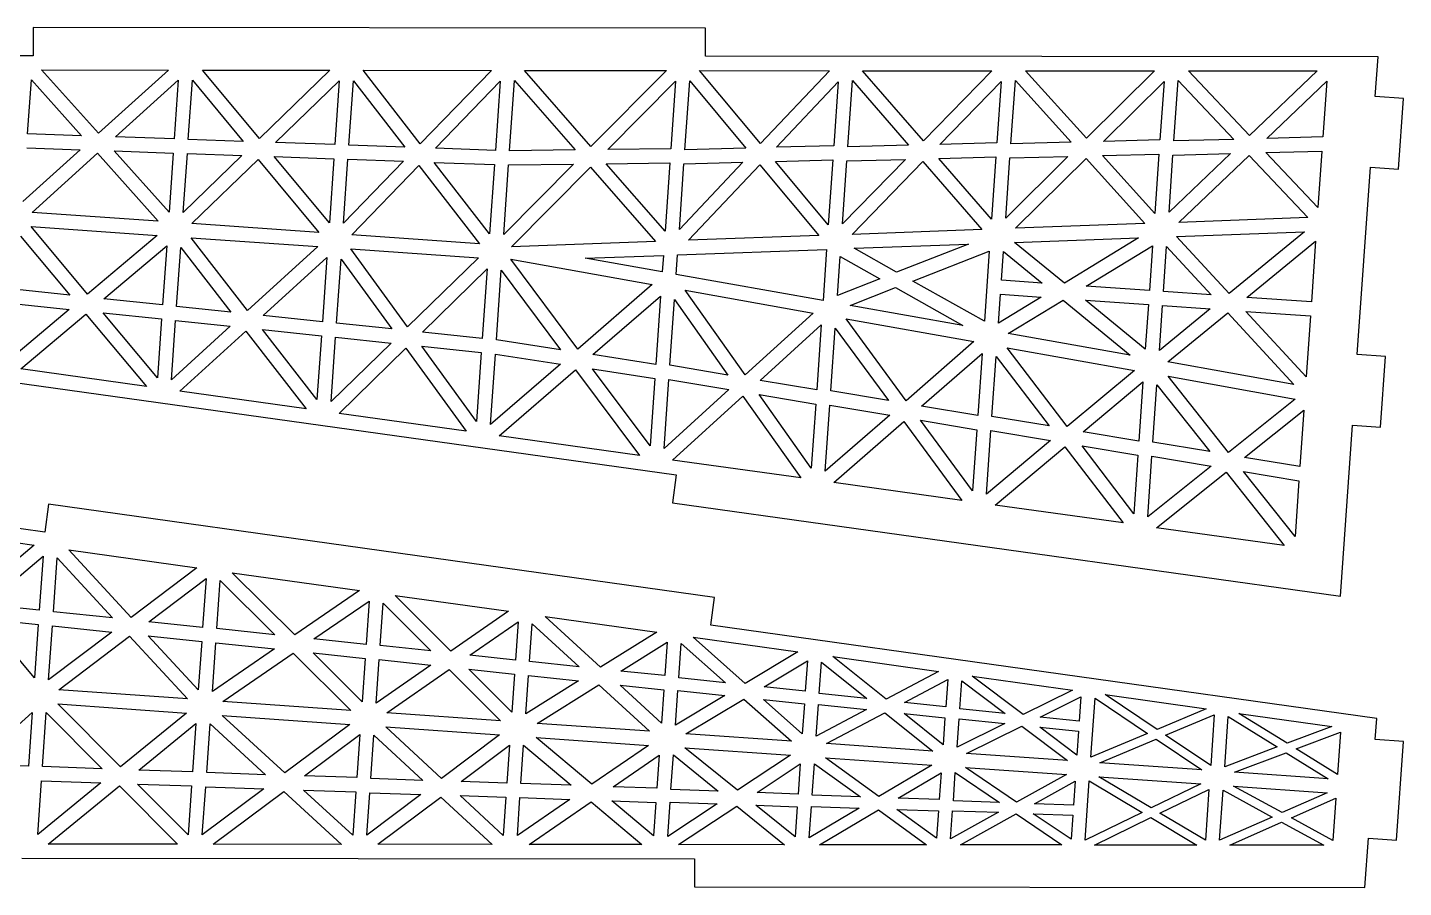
# Model space of a CAD drawing. Header units: millimetres. Extents: x -2 to 1368, y -62 to 278.
# Drawn here: x 192.3 to 387.2, y -62.5 to 59.3 of the extents above; entities that cross this region are included whole.
import ezdxf

# ---------------------------------------------------------------- set-up
doc = ezdxf.new("R2010")
doc.units = ezdxf.units.MM
doc.layers.add('CYAN', color=4, linetype='CONTINUOUS', true_color=0x00ffff)

msp = doc.modelspace()

# ---------------------------------------------------------------- linework, layer by layer
at = {"layer": 'CYAN'}
for p, q in [((288.36, 59.17), (193.13, 59.26)), ((193.13, 59.26), (193.13, 55.25)), ((288.36, 55.18), (288.36, 59.17)), ((193.13, 55.25), (97.9, 55.34)), ((383.58, 55.09), (288.36, 55.18)), ((383.19, 49.48), (383.58, 55.09)), ((202.39, 44.28), (194.34, 53.26)), ((194.34, 53.26), (212.31, 53.23)), ((212.31, 53.23), (202.39, 44.28)), ((225.17, 43.54), (217.1, 53.22)), ((217.1, 53.22), (235.16, 53.21)), ((235.16, 53.21), (225.17, 43.54)), ((239.85, 53.21), (258.02, 53.19)), ((247.94, 42.77), (239.85, 53.21)), ((258.02, 53.19), (247.94, 42.77)), ((272.13, 42.43), (262.73, 53.19)), ((262.73, 53.19), (282.8, 53.19)), ((282.8, 53.19), (272.13, 42.43)), ((296.14, 42.83), (287.51, 53.19)), ((287.51, 53.19), (305.88, 53.15)), ((305.88, 53.15), (296.14, 42.83)), ((319.22, 43.22), (310.59, 53.15)), ((310.59, 53.15), (328.91, 53.15)), ((328.91, 53.15), (319.22, 43.22)), ((342.3, 43.59), (333.67, 53.14)), ((333.67, 53.14), (351.94, 53.12)), ((351.94, 53.12), (342.3, 43.59)), ((365.39, 43.98), (356.75, 53.13)), ((356.75, 53.13), (374.97, 53.11)), ((374.97, 53.11), (365.39, 43.98)), ((192.36, 44.23), (192.89, 51.86)), ((192.89, 51.86), (199.98, 43.94)), ((204.81, 43.78), (213.69, 51.81)), ((213.69, 51.81), (213.11, 43.48)), ((215.11, 43.41), (215.69, 51.79)), ((215.69, 51.79), (222.88, 43.14)), ((227.46, 42.97), (236.49, 51.72)), ((236.49, 51.72), (235.86, 42.69)), ((237.85, 42.6), (238.49, 51.73)), ((238.49, 51.73), (245.76, 42.32)), ((250.13, 42.17), (259.29, 51.65)), ((259.29, 51.65), (258.61, 41.87)), ((260.61, 41.81), (261.3, 51.78)), ((261.3, 51.78), (269.91, 41.94)), ((274.53, 41.99), (284.1, 51.65)), ((284.1, 51.65), (283.43, 42.09)), ((285.43, 41.95), (286.11, 51.73)), ((286.11, 51.73), (294.06, 42.18)), ((298.38, 42.3), (307.15, 51.59)), ((307.15, 51.59), (306.52, 42.51)), ((308.51, 42.37), (309.17, 51.75)), ((309.17, 51.75), (317.1, 42.6)), ((321.52, 42.71), (330.21, 51.6)), ((330.21, 51.6), (329.6, 42.93)), ((331.6, 42.79), (332.22, 51.76)), ((332.22, 51.76), (340.13, 43.02)), ((344.68, 43.12), (353.27, 51.62)), ((353.27, 51.62), (352.69, 43.34)), ((354.68, 43.2), (355.28, 51.75)), ((355.28, 51.75), (363.17, 43.41)), ((367.84, 43.53), (376.32, 51.64)), ((376.32, 51.64), (375.77, 43.76)), ((387.18, 49.2), (383.19, 49.48)), ((386.48, 39.22), (387.18, 49.2)), ((199.98, 43.94), (192.36, 44.23)), ((213.11, 43.48), (204.81, 43.78)), ((222.88, 43.14), (215.11, 43.41)), ((235.86, 42.69), (227.46, 42.97)), ((329.6, 42.93), (321.52, 42.71)), ((340.13, 43.02), (331.6, 42.79)), ((352.69, 43.34), (344.68, 43.12)), ((363.17, 43.41), (354.68, 43.2)), ((375.77, 43.76), (367.84, 43.53)), ((199.79, 41.95), (191.69, 34.62)), ((192.22, 42.21), (199.79, 41.95)), ((192.98, 33.08), (202.24, 41.45)), ((202.24, 41.45), (210.86, 31.83)), ((212.38, 33.13), (204.62, 41.79)), ((204.62, 41.79), (212.97, 41.48)), ((212.97, 41.48), (212.38, 33.13)), ((214.39, 33.09), (214.97, 41.42)), ((222.69, 41.15), (214.39, 33.09)), ((214.97, 41.42), (222.69, 41.15)), ((235.08, 31.59), (227.27, 40.98)), ((227.27, 40.98), (235.72, 40.69)), ((245.76, 42.32), (237.85, 42.6)), ((258.61, 41.87), (250.13, 42.17)), ((269.91, 41.94), (260.61, 41.81)), ((283.43, 42.09), (274.53, 41.99)), ((294.06, 42.18), (285.43, 41.95)), ((306.52, 42.51), (298.38, 42.3)), ((317.1, 42.6), (308.51, 42.37)), ((321.4, 40.72), (329.46, 40.93)), ((329.46, 40.93), (328.85, 32.13)), ((339.67, 40.99), (330.86, 32.28)), ((331.46, 40.79), (339.67, 40.99)), ((344.54, 41.13), (352.55, 41.34)), ((351.96, 32.94), (344.54, 41.13)), ((352.55, 41.34), (351.96, 32.94)), ((362.7, 41.41), (353.98, 33.1)), ((353.98, 33.1), (354.54, 41.2)), ((354.54, 41.2), (362.7, 41.41)), ((355.38, 31.67), (365.31, 41.15)), ((365.31, 41.15), (373.65, 32.35)), ((367.7, 41.54), (375.63, 41.74)), ((375.07, 33.76), (367.7, 41.54)), ((375.63, 41.74), (375.07, 33.76)), ((215.63, 31.5), (225.01, 40.59)), ((225.01, 40.59), (233.61, 30.24)), ((235.72, 40.69), (235.08, 31.59)), ((237.08, 31.55), (237.72, 40.6)), ((245.57, 40.33), (237.08, 31.55)), ((237.72, 40.6), (245.57, 40.33)), ((238.27, 29.91), (247.75, 39.73)), ((247.75, 39.73), (256.33, 28.65)), ((249.94, 40.17), (258.47, 39.88)), ((257.78, 30.05), (249.94, 40.17)), ((258.47, 39.88), (257.78, 30.05)), ((269.67, 39.92), (259.77, 29.94)), ((259.77, 29.94), (260.47, 39.81)), ((260.47, 39.81), (269.67, 39.92)), ((260.88, 28.21), (272.05, 39.48)), ((272.05, 39.48), (281.24, 28.96)), ((274.26, 39.98), (283.29, 40.1)), ((282.62, 30.42), (274.26, 39.98)), ((283.29, 40.1), (282.62, 30.42)), ((293.62, 40.18), (284.64, 30.66)), ((284.64, 30.66), (285.29, 39.96)), ((285.29, 39.96), (293.62, 40.18)), ((285.96, 29.13), (296.03, 39.81)), ((296.03, 39.81), (304.38, 29.8)), ((298.24, 40.31), (306.38, 40.51)), ((305.73, 31.31), (298.24, 40.31)), ((306.38, 40.51), (305.73, 31.31)), ((316.66, 40.57), (307.75, 31.47)), ((307.75, 31.47), (308.37, 40.37)), ((308.37, 40.37), (316.66, 40.57)), ((309.1, 29.97), (319.14, 40.27)), ((319.14, 40.27), (327.46, 30.64)), ((328.85, 32.13), (321.4, 40.72)), ((330.86, 32.28), (331.46, 40.79)), ((332.24, 30.84), (342.23, 40.71)), ((342.23, 40.71), (350.56, 31.51)), ((380.63, 12.94), (382.49, 39.5)), ((382.49, 39.5), (386.48, 39.22)), ((210.86, 31.83), (192.98, 33.08)), ((233.61, 30.24), (215.63, 31.5)), ((350.56, 31.51), (332.24, 30.84)), ((373.65, 32.35), (355.38, 31.67)), ((191.34, 29.74), (198.35, 21.35)), ((200.84, 21.5), (192.84, 31.08)), ((192.84, 31.08), (210.72, 29.83)), ((210.72, 29.83), (200.84, 21.5)), ((223.51, 19.19), (215.49, 29.5)), ((215.49, 29.5), (233.47, 28.25)), ((256.33, 28.65), (238.27, 29.91)), ((304.38, 29.8), (285.96, 29.13)), ((327.46, 30.64), (309.1, 29.97)), ((332.12, 28.81), (349.66, 29.47)), ((349.66, 29.47), (339.17, 23.08)), ((355.04, 29.67), (373.18, 30.33)), ((362.49, 21.6), (355.04, 29.67)), ((373.18, 30.33), (362.49, 21.6)), ((203.15, 20.84), (212.05, 28.34)), ((212.05, 28.34), (211.46, 19.99)), ((213.45, 19.77), (214.04, 28.1)), ((214.04, 28.1), (221.14, 18.96)), ((233.47, 28.25), (223.51, 19.19)), ((246.16, 16.88), (238.13, 27.92)), ((238.13, 27.92), (256.19, 26.66)), ((281.24, 28.96), (260.88, 28.21)), ((284.39, 27.09), (305.49, 27.85)), ((305.49, 27.85), (304.99, 20.61)), ((309.41, 28), (325.57, 28.6)), ((315.41, 24.62), (309.41, 28)), ((325.57, 28.6), (315.41, 24.62)), ((317.68, 23.36), (328.53, 27.59)), ((328.53, 27.59), (327.83, 17.66)), ((330.25, 23.48), (330.53, 27.55)), ((330.53, 27.55), (336.01, 23.08)), ((339.17, 23.08), (332.12, 28.81)), ((342.27, 22.64), (351.64, 28.33)), ((351.64, 28.33), (351.2, 22.02)), ((353.19, 21.88), (353.63, 28.24)), ((353.63, 28.24), (359.95, 21.41)), ((364.99, 21.05), (374.74, 29.02)), ((374.74, 29.02), (374.14, 20.41)), ((225.69, 18.49), (234.74, 26.7)), ((234.74, 26.7), (234.1, 17.6)), ((236.09, 17.41), (236.73, 26.46)), ((236.73, 26.46), (243.91, 16.59)), ((256.19, 26.66), (246.16, 16.88)), ((270.25, 13.74), (260.76, 26.46)), ((260.76, 26.46), (280.81, 22.88)), ((271.32, 26.6), (282.38, 27)), ((282.21, 24.66), (271.32, 26.6)), ((282.38, 27), (282.21, 24.66)), ((284.19, 24.3), (284.39, 27.09)), ((307.04, 21.34), (307.43, 26.83)), ((307.43, 26.83), (313.02, 23.68)), ((248.26, 16.13), (257.43, 25.07)), ((257.43, 25.07), (256.74, 15.24)), ((258.73, 15.03), (259.42, 24.9)), ((259.42, 24.9), (267.83, 13.64)), ((304.99, 20.61), (284.19, 24.3)), ((313.02, 23.68), (307.04, 21.34)), ((336.01, 23.08), (330.25, 23.48)), ((198.35, 21.35), (190.81, 22.15)), ((280.81, 22.88), (270.25, 13.74)), ((285.46, 22.05), (303.61, 18.83)), ((293.95, 10.08), (285.46, 22.05)), ((308.85, 19.92), (315.26, 22.43)), ((315.26, 22.43), (324.76, 17.07)), ((327.83, 17.66), (317.68, 23.36)), ((329.82, 17.42), (330.11, 21.49)), ((330.11, 21.49), (335.87, 21.08)), ((351.2, 22.02), (342.27, 22.64)), ((359.95, 21.41), (353.19, 21.88)), ((190.67, 20.13), (198.26, 19.35)), ((211.46, 19.99), (203.15, 20.84)), ((221.14, 18.96), (213.45, 19.77)), ((272.37, 12.94), (281.97, 21.24)), ((281.97, 21.24), (281.3, 11.57)), ((283.29, 11.43), (283.94, 20.73)), ((283.94, 20.73), (291.52, 10.05)), ((324.76, 17.07), (308.85, 19.92)), ((335.87, 21.08), (329.82, 17.42)), ((331.22, 15.94), (339, 20.64)), ((339, 20.64), (348.5, 12.86)), ((350.62, 13.71), (342.13, 20.65)), ((342.13, 20.65), (351.06, 20.02)), ((351.06, 20.02), (350.62, 13.71)), ((352.61, 13.52), (353.05, 19.88)), ((353.05, 19.88), (359.81, 19.41)), ((374.14, 20.41), (364.99, 21.05)), ((198.26, 19.35), (190.14, 12.5)), ((191.38, 10.91), (200.6, 18.69)), ((200.6, 18.69), (209.18, 8.44)), ((203.06, 18.84), (211.32, 17.99)), ((210.74, 9.66), (203.06, 18.84)), ((211.32, 17.99), (210.74, 9.66)), ((212.73, 9.39), (213.31, 17.78)), ((213.31, 17.78), (221.05, 16.96)), ((234.1, 17.6), (225.69, 18.49)), ((303.61, 18.83), (293.95, 10.08)), ((316.77, 6.41), (308.26, 18)), ((308.26, 18), (326.36, 14.78)), ((359.81, 19.41), (352.61, 13.52)), ((353.8, 11.91), (362.3, 18.86)), ((362.3, 18.86), (371.67, 8.73)), ((373.4, 9.81), (364.85, 19.06)), ((364.85, 19.06), (374, 18.42)), ((374, 18.42), (373.4, 9.81)), ((221.05, 16.96), (212.73, 9.39)), ((213.92, 7.78), (223.26, 16.25)), ((223.26, 16.25), (231.81, 5.28)), ((233.33, 6.58), (225.6, 16.49)), ((225.6, 16.49), (233.96, 15.6)), ((233.96, 15.6), (233.33, 6.58)), ((243.91, 16.59), (236.09, 17.41)), ((256.74, 15.24), (248.26, 16.13)), ((296.07, 9.28), (304.74, 17.15)), ((304.74, 17.15), (304.1, 7.94)), ((306.1, 7.8), (306.72, 16.71)), ((306.72, 16.71), (314.27, 6.45)), ((348.5, 12.86), (331.22, 15.94)), ((235.32, 6.29), (235.96, 15.41)), ((243.82, 14.59), (235.32, 6.29)), ((235.96, 15.41), (243.82, 14.59)), ((236.45, 4.63), (245.92, 13.84)), ((245.92, 13.84), (254.45, 2.12)), ((255.92, 3.47), (248.17, 14.13)), ((248.17, 14.13), (256.6, 13.24)), ((267.83, 13.64), (258.73, 15.03)), ((326.36, 14.78), (316.77, 6.41)), ((339.57, 2.76), (331.06, 13.93)), ((331.06, 13.93), (349.1, 10.71)), ((256.6, 13.24), (255.92, 3.47)), ((257.9, 3.05), (258.59, 13.03)), ((258.59, 13.03), (267.79, 11.61)), ((281.3, 11.57), (272.37, 12.94)), ((318.95, 5.65), (327.52, 13.12)), ((327.52, 13.12), (326.9, 4.32)), ((328.9, 4.18), (329.49, 12.68)), ((329.49, 12.68), (337, 2.84)), ((371.67, 8.73), (353.8, 11.91)), ((384.62, 12.66), (380.63, 12.94)), ((383.93, 2.69), (384.62, 12.66)), ((209.18, 8.44), (191.38, 10.91)), ((267.79, 11.61), (257.9, 3.05)), ((259.11, 1.47), (269.92, 10.81)), ((269.92, 10.81), (278.99, -1.33)), ((280.49, 0.02), (272.35, 10.91)), ((272.35, 10.91), (281.16, 9.57)), ((291.52, 10.05), (283.29, 11.43)), ((349.1, 10.71), (339.57, 2.76)), ((362.38, -0.89), (353.86, 9.88)), ((353.86, 9.88), (371.85, 6.66)), ((189.9, 9.11), (284.21, -4.07)), ((281.16, 9.57), (280.49, 0.02)), ((282.47, -0.34), (283.15, 9.43)), ((291.67, 8.01), (282.47, -0.34)), ((283.15, 9.43), (291.67, 8.01)), ((304.1, 7.94), (296.07, 9.28)), ((314.27, 6.45), (306.1, 7.8)), ((341.8, 2.02), (350.29, 9.1)), ((350.29, 9.1), (349.71, 0.69)), ((351.7, 0.56), (352.27, 8.66)), ((352.27, 8.66), (359.75, -0.78)), ((231.81, 5.28), (213.92, 7.78)), ((283.66, -1.98), (293.64, 7.07)), ((293.64, 7.07), (301.85, -4.5)), ((295.93, 7.29), (303.96, 5.95)), ((303.32, -3.13), (295.93, 7.29)), ((303.96, 5.95), (303.32, -3.13)), ((371.85, 6.66), (362.38, -0.89)), ((254.45, 2.12), (236.45, 4.63)), ((305.3, -3.57), (305.96, 5.81)), ((314.43, 4.39), (305.3, -3.57)), ((305.96, 5.81), (314.43, 4.39)), ((326.9, 4.32), (318.95, 5.65)), ((337, 2.84), (328.9, 4.18)), ((364.68, -1.61), (373.07, 5.07)), ((373.07, 5.07), (372.51, -2.91)), ((306.52, -5.16), (316.44, 3.47)), ((316.44, 3.47), (324.66, -7.7)), ((318.79, 3.66), (326.76, 2.32)), ((326.15, -6.36), (318.79, 3.66)), ((326.76, 2.32), (326.15, -6.36)), ((328.13, -6.79), (328.76, 2.18)), ((328.76, 2.18), (337.18, 0.77)), ((349.71, 0.69), (341.8, 2.02)), ((378.24, -21.25), (379.94, 2.97)), ((379.94, 2.97), (383.93, 2.69)), ((194.78, -12.21), (100.47, 0.97)), ((278.99, -1.33), (259.11, 1.47)), ((337.18, 0.77), (328.13, -6.79)), ((341.66, 0.03), (349.56, -1.3)), ((348.99, -9.58), (341.66, 0.03)), ((359.75, -0.78), (351.7, 0.56)), ((329.37, -8.36), (339.25, -0.1)), ((339.25, -0.1), (347.47, -10.88)), ((349.56, -1.3), (348.99, -9.58)), ((350.96, -10), (351.56, -1.44)), ((351.56, -1.44), (359.93, -2.83)), ((372.51, -2.91), (364.68, -1.61)), ((301.85, -4.5), (283.66, -1.98)), ((359.93, -2.83), (350.96, -10)), ((352.23, -11.56), (362.05, -3.7)), ((362.05, -3.7), (370.28, -14.08)), ((371.82, -12.81), (364.54, -3.6)), ((364.54, -3.6), (372.37, -4.93)), ((284.21, -4.07), (283.66, -8.02)), ((324.66, -7.7), (306.52, -5.16)), ((372.37, -4.93), (371.82, -12.81)), ((195.33, -8.24), (194.78, -12.21)), ((289.64, -21.43), (195.33, -8.24)), ((283.66, -8.02), (378.24, -21.25)), ((347.47, -10.88), (329.37, -8.36)), ((175.5, -11.54), (193.3, -14.01)), ((370.28, -14.08), (352.23, -11.56)), ((193.3, -14.01), (184.08, -21.79)), ((207.01, -24.27), (198.19, -14.71)), ((198.19, -14.71), (216.33, -17.23)), ((186.42, -22.45), (194.54, -15.6)), ((194.54, -15.6), (194.01, -23.24)), ((196, -23.45), (196.53, -15.84)), ((196.53, -15.84), (204.36, -24.33)), ((216.33, -17.23), (207.01, -24.27)), ((209.53, -24.87), (217.63, -18.75)), ((217.63, -18.75), (217.14, -25.68)), ((219.13, -25.84), (219.61, -19.04)), ((219.61, -19.04), (227.34, -26.72)), ((221.34, -17.93), (239.34, -20.44)), ((230.2, -26.74), (221.34, -17.93)), ((239.34, -20.44), (230.2, -26.74)), ((244.42, -21.17), (260.43, -23.39)), ((252.29, -29.04), (244.42, -21.17)), ((289.09, -25.37), (289.64, -21.43)), ((194.01, -23.24), (186.42, -22.45)), ((232.89, -27.31), (240.71, -21.94)), ((240.71, -21.94), (240.28, -28.1)), ((242.27, -28.24), (242.69, -22.25)), ((242.69, -22.25), (249.44, -29.01)), ((193.34, -32.84), (186.33, -24.45)), ((186.33, -24.45), (193.87, -25.25)), ((193.87, -25.25), (193.34, -32.84)), ((204.36, -24.33), (196, -23.45)), ((217.14, -25.68), (209.53, -24.87)), ((260.43, -23.39), (252.29, -29.04)), ((254.99, -29.6), (261.8, -24.89)), ((261.8, -24.89), (261.43, -30.31)), ((263.42, -30.52), (263.79, -25.16)), ((263.79, -25.16), (270.46, -31.26)), ((273.49, -31.32), (265.62, -24.13)), ((265.62, -24.13), (281.45, -26.34)), ((195.32, -33.1), (195.86, -25.44)), ((204.27, -26.33), (195.32, -33.1)), ((195.86, -25.44), (204.27, -26.33)), ((196.75, -34.53), (206.78, -26.94)), ((206.78, -26.94), (214.98, -35.8)), ((216.52, -34.53), (209.44, -26.87)), ((209.44, -26.87), (217, -27.67)), ((227.34, -26.72), (219.13, -25.84)), ((281.45, -26.34), (273.49, -31.32)), ((293.98, -33.61), (286.59, -27.05)), ((286.59, -27.05), (301.43, -29.12)), ((383.4, -38.56), (289.09, -25.37)), ((217, -27.67), (216.52, -34.53)), ((218.51, -34.77), (219, -27.84)), ((227.31, -28.72), (218.51, -34.77)), ((219, -27.84), (227.31, -28.72)), ((240.28, -28.1), (232.89, -27.31)), ((249.44, -29.01), (242.27, -28.24)), ((276.35, -31.88), (282.91, -27.77)), ((282.91, -27.77), (282.57, -32.51)), ((284.56, -32.82), (284.9, -27.96)), ((284.9, -27.96), (291.18, -33.51)), ((301.43, -29.12), (293.98, -33.61)), ((220.02, -36.16), (229.97, -29.33)), ((229.97, -29.33), (238.1, -37.42)), ((232.78, -29.3), (240.14, -30.09)), ((239.71, -36.2), (232.78, -29.3)), ((240.14, -30.09), (239.71, -36.2)), ((241.7, -36.39), (242.13, -30.23)), ((249.45, -31.02), (241.7, -36.39)), ((242.13, -30.23), (249.45, -31.02)), ((261.43, -30.31), (254.99, -29.6)), ((270.46, -31.26), (263.42, -30.52)), ((296.65, -34.1), (302.77, -30.41)), ((302.77, -30.41), (302.47, -34.7)), ((304.45, -35.02), (304.76, -30.58)), ((304.76, -30.58), (311.2, -35.72)), ((306.37, -29.81), (321.36, -31.92)), ((313.92, -35.86), (306.37, -29.81)), ((243.21, -37.78), (252.06, -31.66)), ((252.06, -31.66), (259.3, -38.9)), ((254.85, -31.6), (261.29, -32.3)), ((260.91, -37.69), (254.85, -31.6)), ((261.29, -32.3), (260.91, -37.69)), ((262.9, -37.93), (263.28, -32.51)), ((263.28, -32.51), (270.37, -33.26)), ((282.57, -32.51), (276.35, -31.88)), ((291.18, -33.51), (284.56, -32.82)), ((321.36, -31.92), (313.92, -35.86)), ((316.52, -36.29), (322.64, -33.03)), ((322.64, -33.03), (322.37, -36.9)), ((326.1, -32.57), (340.32, -34.57)), ((333.31, -38.01), (326.1, -32.57)), ((214.98, -35.8), (196.75, -34.53)), ((270.37, -33.26), (262.9, -37.93)), ((264.51, -39.27), (273.24, -33.81)), ((273.24, -33.81), (280.42, -40.38)), ((282.11, -39.22), (276.26, -33.87)), ((276.26, -33.87), (282.43, -34.53)), ((282.43, -34.53), (282.11, -39.22)), ((284.09, -39.53), (284.43, -34.62)), ((284.43, -34.62), (291.1, -35.34)), ((302.47, -34.7), (296.65, -34.1)), ((311.2, -35.72), (304.45, -35.02)), ((324.35, -37.21), (324.63, -33.22)), ((324.63, -33.22), (330.79, -37.89)), ((340.32, -34.57), (333.31, -38.01)), ((205.49, -45.44), (196.61, -36.52)), ((196.61, -36.52), (214.84, -37.8)), ((238.1, -37.42), (220.02, -36.16)), ((291.1, -35.34), (284.09, -39.53)), ((285.58, -40.74), (293.77, -35.82)), ((293.77, -35.82), (300.5, -41.78)), ((302.05, -40.76), (296.57, -35.89)), ((296.57, -35.89), (302.35, -36.5)), ((302.35, -36.5), (302.05, -40.76)), ((304.03, -41.08), (304.34, -36.61)), ((304.34, -36.61), (311.13, -37.31)), ((322.37, -36.9), (316.52, -36.29)), ((335.72, -38.38), (341.51, -35.53)), ((341.51, -35.53), (341.27, -38.97)), ((342.91, -44.07), (343.5, -35.69)), ((343.5, -35.69), (350.94, -40.7)), ((344.92, -35.19), (359.26, -37.2)), ((352.29, -40.14), (344.92, -35.19)), ((184.89, -45.05), (192.99, -37.73)), ((192.99, -37.73), (192.46, -45.31)), ((194.46, -45.39), (195, -37.74)), ((195, -37.74), (202.91, -45.69)), ((214.84, -37.8), (205.49, -45.44)), ((219.88, -38.15), (237.96, -39.42)), ((228.78, -46.29), (219.88, -38.15)), ((259.3, -38.9), (243.21, -37.78)), ((311.13, -37.31), (304.03, -41.08)), ((305.49, -42.13), (313.74, -37.75)), ((313.74, -37.75), (320.52, -43.18)), ((316.46, -37.89), (322.25, -38.49)), ((321.99, -42.31), (316.46, -37.89)), ((322.25, -38.49), (321.99, -42.31)), ((323.97, -42.62), (324.25, -38.61)), ((324.25, -38.61), (330.74, -39.29)), ((330.79, -37.89), (324.35, -37.21)), ((341.27, -38.97), (335.72, -38.38)), ((359.26, -37.2), (352.29, -40.14)), ((353.46, -40.95), (360.38, -38.05)), ((360.38, -38.05), (359.88, -45.23)), ((361.87, -45.42), (362.36, -38.31)), ((362.36, -38.31), (369.28, -42.61)), ((363.88, -37.85), (377.05, -39.69)), ((370.7, -42.08), (363.88, -37.85)), ((383.19, -41.55), (383.4, -38.56)), ((208.11, -45.87), (216.19, -39.27)), ((216.19, -39.27), (215.71, -46.13)), ((217.71, -46.24), (218.19, -39.31)), ((218.19, -39.31), (226.06, -46.53)), ((237.96, -39.42), (228.78, -46.29)), ((231.56, -46.71), (239.39, -40.84)), ((239.39, -40.84), (238.96, -46.95)), ((250.98, -47.07), (243.07, -39.77)), ((243.07, -39.77), (259.16, -40.9)), ((259.16, -40.9), (250.98, -47.07)), ((280.42, -40.38), (264.51, -39.27)), ((300.5, -41.78), (285.58, -40.74)), ((330.74, -39.29), (323.97, -42.62)), ((325.31, -43.52), (333.15, -39.66)), ((333.15, -39.66), (339.6, -44.52)), ((335.67, -39.78), (341.17, -40.37)), ((340.93, -43.78), (335.67, -39.78)), ((341.17, -40.37), (340.93, -43.78)), ((350.94, -40.7), (342.91, -44.07)), ((377.05, -39.69), (370.7, -42.08)), ((372, -42.87), (378.25, -40.53)), ((378.25, -40.53), (377.83, -46.51)), ((240.96, -47.09), (241.39, -40.93)), ((241.39, -40.93), (248.31, -47.33)), ((253.73, -47.51), (260.59, -42.33)), ((260.59, -42.33), (260.21, -47.71)), ((262.21, -47.78), (262.59, -42.37)), ((262.59, -42.37), (269.33, -48.02)), ((264.37, -41.26), (280.28, -42.38)), ((272.25, -47.88), (264.37, -41.26)), ((280.28, -42.38), (272.25, -47.88)), ((292.87, -48.74), (285.44, -42.74)), ((285.44, -42.74), (300.36, -43.78)), ((320.52, -43.18), (305.49, -42.13)), ((344.19, -44.84), (352.14, -41.51)), ((352.14, -41.51), (358.63, -45.85)), ((359.88, -45.23), (353.46, -40.95)), ((369.28, -42.61), (361.87, -45.42)), ((387.18, -41.83), (383.19, -41.55)), ((386.2, -55.8), (387.18, -41.83)), ((275.26, -48.24), (281.79, -43.76)), ((281.79, -43.76), (281.46, -48.45)), ((283.45, -48.64), (283.8, -43.72)), ((283.8, -43.72), (290.15, -48.85)), ((300.36, -43.78), (292.87, -48.74)), ((305.35, -44.13), (320.38, -45.18)), ((312.91, -49.62), (305.35, -44.13)), ((339.6, -44.52), (325.31, -43.52)), ((363.27, -46.17), (370.58, -43.43)), ((370.58, -43.43), (376.51, -47.1)), ((377.83, -46.51), (372, -42.87)), ((192.46, -45.31), (184.89, -45.05)), ((202.91, -45.69), (194.46, -45.39)), ((215.71, -46.13), (208.11, -45.87)), ((226.06, -46.53), (217.71, -46.24)), ((238.96, -46.95), (231.56, -46.71)), ((295.65, -49.06), (301.75, -45)), ((301.75, -45), (301.45, -49.27)), ((303.44, -49.43), (303.76, -44.97)), ((303.76, -44.97), (310.27, -49.68)), ((320.38, -45.18), (312.91, -49.62)), ((315.62, -49.86), (321.71, -46.25)), ((321.71, -46.25), (321.44, -50.06)), ((323.44, -50.23), (323.72, -46.21)), ((323.72, -46.21), (329.96, -50.46)), ((332.4, -50.43), (325.17, -45.51)), ((325.17, -45.51), (339.46, -46.51)), ((339.46, -46.51), (332.4, -50.43)), ((358.63, -45.85), (344.19, -44.84)), ((376.51, -47.1), (363.27, -46.17)), ((193.79, -55), (194.32, -47.39)), ((202.72, -47.68), (193.79, -55)), ((194.32, -47.39), (202.72, -47.68)), ((195.27, -56.35), (205.35, -48.11)), ((205.35, -48.11), (213.59, -56.38)), ((207.92, -47.87), (215.57, -48.12)), ((215.09, -55.06), (207.92, -47.87)), ((215.57, -48.12), (215.09, -55.06)), ((217.09, -55.05), (217.57, -48.24)), ((225.82, -48.51), (217.09, -55.05)), ((217.57, -48.24), (225.82, -48.51)), ((238.39, -55.11), (231.4, -48.7)), ((231.4, -48.7), (238.82, -48.95)), ((248.31, -47.33), (240.96, -47.09)), ((260.21, -47.71), (253.73, -47.51)), ((269.33, -48.02), (262.21, -47.78)), ((281.46, -48.45), (275.26, -48.24)), ((290.15, -48.85), (283.45, -48.64)), ((334.91, -50.66), (340.68, -47.43)), ((340.68, -47.43), (340.44, -50.84)), ((342.09, -55.79), (342.68, -47.41)), ((342.68, -47.41), (350.16, -51.87)), ((351.46, -51.24), (344.05, -46.83)), ((344.05, -46.83), (358.49, -47.84)), ((358.49, -47.84), (351.46, -51.24)), ((352.69, -51.97), (359.64, -48.62)), ((359.64, -48.62), (359.14, -55.81)), ((363.13, -48.17), (376.37, -49.09)), ((369.99, -51.9), (363.13, -48.17)), ((218.65, -56.38), (228.65, -48.89)), ((228.65, -48.89), (236.82, -56.4)), ((238.82, -48.95), (238.39, -55.11)), ((240.4, -55.07), (240.82, -49.09)), ((248.02, -49.32), (240.4, -55.07)), ((240.82, -49.09), (248.02, -49.32)), ((241.96, -56.39), (250.85, -49.69)), ((250.85, -49.69), (258.12, -56.41)), ((259.69, -55.12), (253.59, -49.5)), ((253.59, -49.5), (260.07, -49.71)), ((260.07, -49.71), (259.69, -55.12)), ((261.7, -55.13), (262.07, -49.77)), ((269.15, -50.02), (261.7, -55.13)), ((262.07, -49.77), (269.15, -50.02)), ((263.36, -56.4), (272.15, -50.38)), ((272.15, -50.38), (279.35, -56.42)), ((275.07, -50.23), (281.32, -50.47)), ((280.99, -55.2), (275.07, -50.23)), ((281.32, -50.47), (280.99, -55.2)), ((282.99, -55.29), (283.33, -50.43)), ((283.33, -50.43), (289.98, -50.67)), ((301.45, -49.27), (295.65, -49.06)), ((310.27, -49.68), (303.44, -49.43)), ((321.44, -50.06), (315.62, -49.86)), ((329.96, -50.46), (323.44, -50.23)), ((340.44, -50.84), (334.91, -50.66)), ((361.14, -55.82), (361.64, -48.72)), ((361.64, -48.72), (368.59, -52.53)), ((376.37, -49.09), (369.99, -51.9)), ((371.31, -52.65), (377.6, -49.86)), ((377.6, -49.86), (377.18, -55.84)), ((289.98, -50.67), (282.99, -55.29)), ((284.54, -56.43), (292.76, -50.97)), ((292.76, -50.97), (299.52, -56.45)), ((295.48, -50.86), (301.33, -51.06)), ((301.03, -55.35), (295.48, -50.86)), ((301.33, -51.06), (301.03, -55.35)), ((303.02, -55.47), (303.33, -51.03)), ((310.11, -51.28), (303.02, -55.47)), ((303.33, -51.03), (310.11, -51.28)), ((304.51, -56.45), (312.82, -51.52)), ((312.82, -51.52), (319.64, -56.45)), ((321.06, -55.53), (315.46, -51.45)), ((315.46, -51.45), (321.33, -51.66)), ((321.33, -51.66), (321.06, -55.53)), ((323.06, -55.62), (323.34, -51.63)), ((329.81, -51.85), (323.06, -55.62)), ((323.34, -51.63), (329.81, -51.85)), ((324.43, -56.46), (332.33, -52.08)), ((332.33, -52.08), (338.79, -56.46)), ((340.1, -55.68), (334.76, -52.05)), ((334.76, -52.05), (340.34, -52.24)), ((340.34, -52.24), (340.1, -55.68)), ((350.16, -51.87), (342.09, -55.79)), ((359.14, -55.81), (352.69, -51.97)), ((368.59, -52.53), (361.14, -55.82)), ((343.43, -56.49), (351.42, -52.61)), ((351.42, -52.61), (357.91, -56.5)), ((362.57, -56.5), (369.92, -53.25)), ((369.92, -53.25), (375.88, -56.5)), ((377.18, -55.84), (371.31, -52.65)), ((213.59, -56.38), (195.27, -56.35)), ((236.82, -56.4), (218.65, -56.38)), ((258.12, -56.41), (241.96, -56.39)), ((279.35, -56.42), (263.36, -56.4)), ((299.52, -56.45), (284.54, -56.43)), ((319.64, -56.45), (304.51, -56.45)), ((338.79, -56.46), (324.43, -56.46)), ((357.91, -56.5), (343.43, -56.49)), ((375.88, -56.5), (362.57, -56.5)), ((381.72, -62.5), (382.21, -55.52)), ((382.21, -55.52), (386.2, -55.8)), ((191.55, -58.35), (286.78, -58.44)), ((286.78, -58.44), (286.77, -62.43)), ((286.77, -62.43), (381.72, -62.5))]:
    msp.add_line(p, q, dxfattribs=at)

doc.saveas('drawing.dxf')
